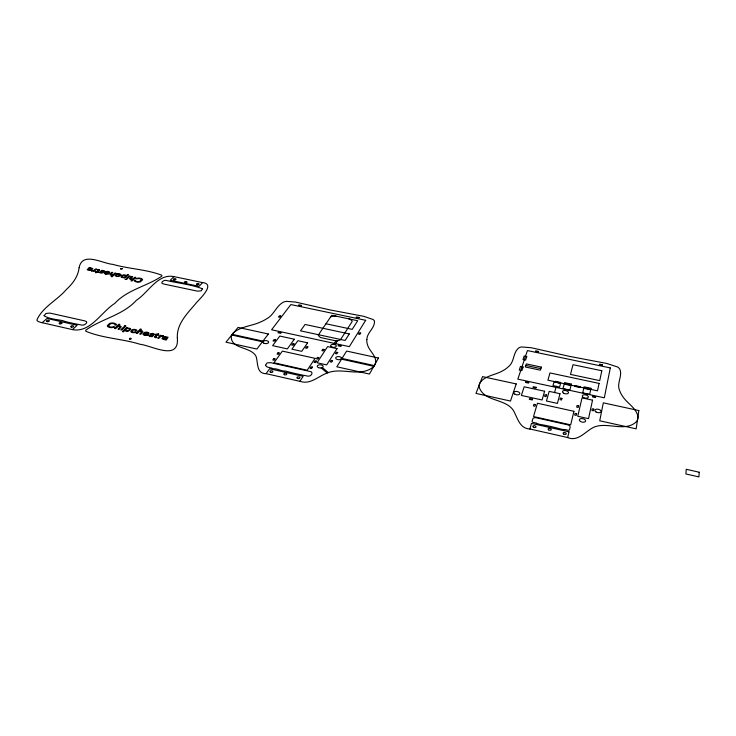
<?xml version="1.0" encoding="UTF-8"?>
<svg xmlns="http://www.w3.org/2000/svg" width="736" height="736" viewBox="0 0 736 736"><rect width="100%" height="100%" fill="white"/><g stroke="black" fill="none" stroke-linecap="round" stroke-linejoin="round"><path stroke-width="1.1" d="M554.576 392.536L556.278 386.345M334.99 344.623L337.465 340.786L339.82 340.161A4.066 2.134 3.2 0 0 340.667 339.434L351.955 321.825A3.956 2.015 3.6 0 0 352.121 321.006L350.308 319.332A5.235 2.668 3.6 0 0 348.726 318.835M333.712 344.347L336.012 340.786M299.856 381.322L303.149 376.354L269.624 368.773L266.101 373.649M148.589 334.319L148.957 333.077A2.475 1.26 -2.9 0 0 148.617 332.7L147.439 332.24A2.88 1.472 -2.9 0 0 144.458 332.497L143.575 333.012A4.066 2.079 -2.9 0 0 143.124 333.528L142.996 334.19A2.907 1.49 -2.9 0 0 143.906 335.082L144.376 335.248A3.358 1.711 -2.9 0 0 145.112 335.404L145.342 335.432A2.732 1.398 -2.9 0 0 147.945 334.954M163.429 335.892L162.868 336.49A3.689 1.904 -2.5 0 0 162.417 336.37L161.451 336.288A1.279 0.662 -2.5 0 0 161 336.37L158.737 338.376L157.67 338.137L160.384 335.239L161.552 335.782A1.969 1.012 -2.5 0 1 163.263 335.846M202.602 282.606L199.07 286.332L170.264 280.269L173.954 276.607M166.198 338.551L165.425 339.038A1.334 0.69 -2.4 0 1 164.965 339.14L163.732 339.029A0.92 0.478 -2.4 0 1 163.309 338.431L166.327 338.413M104.705 272.302L104.291 273.323A2.272 1.04 -3.1 0 0 104.586 273.636L105.634 274.031M72.45 329.618L77.179 325.266L47.058 318.458L42.145 322.727M124.356 277.454L123.942 277.822L124.881 278.024L128.515 274.694L127.567 274.5L126.187 275.752M112.737 275.108L111.081 276.589L112.038 276.791L116.049 273.212L115.092 273.01L112.728 274.786A1.141 0.524 -2.9 0 1 112.093 274.841L111.817 274.813A1.84 0.846 -2.9 0 1 111.403 274.712L111.118 274.583A1.003 0.46 -2.9 0 1 110.97 274.372L112.82 272.532L111.863 272.329L109.857 274.592A1.702 0.782 -2.9 0 0 110.179 274.905L110.658 275.089A2.098 0.966 -2.9 0 0 112.764 275.135M162.417 338.045L162.214 338.22A1.739 0.902 -2.5 0 0 162.058 338.762L164.248 339.609A2.125 1.104 -2.4 0 0 165.269 339.471L165.379 339.489A4.287 2.226 -2.3 0 0 165.158 339.784L166.189 340.05A5.796 3.018 -2.2 0 1 166.566 339.563L168.066 337.235L164.459 336.527A2.052 1.058 -2.4 0 0 163.512 336.968L167.008 337.585L163.254 337.714A1.739 0.902 -2.5 0 0 162.389 338.072M91.264 270.922L91.834 270.434A3.367 1.536 -3.3 0 0 92.23 270.535L93.104 270.609A1.168 0.534 -3.3 0 0 93.527 270.544L95.763 268.925L96.71 269.128L93.987 271.474L92.966 271.023A1.812 0.828 -3.3 0 1 91.558 271.004M89.001 268.741L89.755 268.355A1.214 0.552 -3.4 0 1 90.178 268.281L91.687 268.723L88.872 268.852M108.394 273.838L109.222 273.415A3.726 1.711 -3.1 0 0 109.664 272.982L109.811 272.44A2.668 1.224 -3 0 0 109.02 271.704L108.606 271.556A3.082 1.417 -3 0 0 107.944 271.428L107.732 271.409A2.512 1.15 -3 0 0 105.331 271.777L106.499 271.915A1.408 0.644 -3 0 1 107.346 271.832L107.612 271.86A2.116 0.975 -3 0 1 108.054 271.943A1.647 0.754 -3 0 1 108.753 272.697L104.889 272.154M337.382 340.786L336.416 340.814A5.373 2.815 3.2 0 1 334.595 340.593L321.724 337.806A5.364 2.797 2.8 0 1 320.123 337.29L318.338 335.524A4.057 2.116 2.8 0 1 318.55 334.659L331.78 315.266L357.687 320.721L352.213 329.36L325.974 323.776M564.632 429.576L561.614 429.309A3.11 1.739 12 0 1 560.952 429.116C553.932 427.119 547.106 425.592 539.911 424.378A3.082 1.73 11.2 0 1 539.23 424.267L536.443 423.237M525.817 365.442L540.868 368.635M232.18 334.337L263.442 341.219M341.486 358.322A2.907 1.573 3.3 0 1 337.042 359.407A2.907 1.573 3.3 0 1 337.226 356.693A2.907 1.573 3.3 0 1 341.486 358.322L374.366 365.617M231.776 335.018L262.936 341.872M341.053 359.067L373.842 366.289M148.396 334.494L144.146 333.868A1.794 0.92 -2.9 0 0 144.946 334.779A2.3 1.178 -2.9 0 0 145.434 334.88L145.737 334.908A1.527 0.782 -2.9 0 0 146.657 334.797L147.945 334.954M567.373 437.469C578.036 442.143 585.12 431.48 593.538 427.358C607.2 421.176 625.315 432.98 636.796 421.305A25.134 13.45 13.1 0 0 638.038 417.68C637.256 408.379 627.394 403.76 622.739 396.483A48.705 24.656 14 0 1 619.666 390.623C616.188 383.438 623.061 375.792 619.666 368.865A8.206 4.14 12.1 0 0 617.467 366.942L606.63 363.418L569.259 356.325L531.254 347.723L521.769 346.969A7.921 4.048 9.4 0 0 518.944 347.806C512.762 352.369 514.648 362.112 508.291 366.822A44.942 23.478 7.7 0 1 502.835 370.723C495.42 375.194 484.877 375.369 479.789 383.07A24.021 13.092 9.3 0 0 479.072 386.685C483.414 401.92 505.2 398.176 513.351 410.375C517.546 417.708 519.524 428.794 530.104 429.033M125 275.558L124.375 275.43A1.472 0.681 -2.7 0 0 123.547 275.457L122.553 275.844A2.907 1.352 -2.6 0 0 122.24 276.101L122.102 276.764A1.481 0.69 -2.7 0 0 122.562 277.067L123.197 277.205A1.509 0.699 -2.7 0 0 124.025 277.168L125.138 276.718A2.806 1.306 -2.7 0 0 125.414 276.451L125.506 275.936M141.919 331.016L142.444 331.228A1.849 0.938 -3 0 1 142.821 331.605L140.751 334.337L139.693 334.098L141.616 331.936A1.086 0.552 -3.1 0 0 141.441 331.623L141.128 331.458A2.006 1.021 -3.1 0 0 140.668 331.347L140.374 331.31A1.233 0.626 -3.1 0 0 139.684 331.384L137.181 333.537L136.123 333.298L140.328 329.001L141.376 329.24L139.647 331.007A2.282 1.159 -3.1 0 1 141.892 331.034M120.354 326.186L120.87 326.398A1.849 0.929 -3.6 0 1 121.228 326.766L119.085 329.461L118.036 329.231L120.023 327.097A1.086 0.543 -3.6 0 0 119.858 326.784L119.545 326.628A1.996 1.003 -3.6 0 0 119.094 326.508L118.8 326.48A1.233 0.616 -3.6 0 0 118.11 326.554L115.543 328.67L114.503 328.44L118.836 324.199L119.867 324.429L118.091 326.177A2.272 1.141 -3.6 0 1 120.327 326.204M126.288 330.547L126.978 330.703A1.601 0.81 -3.4 0 0 127.88 330.657L128.956 330.197A3.165 1.601 -3.4 0 0 129.297 329.884L129.481 329.185A1.61 0.81 -3.4 0 0 128.938 328.744L128.239 328.587A1.638 0.828 -3.4 0 0 127.337 328.633L126.132 329.176A3.054 1.546 -3.4 0 0 125.838 329.498L125.782 330.188M135.378 330.234L135.148 330.133A2.042 1.04 -3.2 0 0 134.844 330.041A1.766 0.892 -3.2 0 0 133.29 330.078L131.946 331.439A1.776 0.902 -3.3 0 0 132.885 332.046A2.171 1.104 -3.2 0 0 133.253 332.111L133.584 332.129A1.72 0.874 -3.3 0 0 134.955 331.789L135.682 332.212A2.76 1.398 -3.2 0 1 133.142 332.681L132.894 332.654A3.386 1.72 -3.2 0 1 132.094 332.488L131.836 332.405A2.962 1.5 -3.2 0 1 130.75 331.393L132.471 329.664A2.926 1.481 -3.2 0 1 134.476 329.406L135.065 329.47A3.505 1.776 -3.2 0 1 135.829 329.664L136.372 329.903A2.585 1.306 -3.2 0 1 136.85 330.97L135.691 330.97A1.702 0.865 -3.2 0 0 135.415 330.216M322.313 367.577L328.385 372.582M321.135 367.945L327.244 372.986M536.424 423.255A5.106 2.889 11 0 0 533.894 422.574A1.592 0.892 10.9 0 1 532.156 421.599A3.174 1.785 11 0 1 532.174 421.075L532.836 418.839A3.165 1.776 11 0 1 536.415 417.827L567.419 424.764A3.211 1.785 12.1 0 1 570.124 427.193L569.581 429.474A3.22 1.803 12.2 0 1 569.333 429.944A1.61 0.902 12.2 0 1 567.244 430.1A5.17 2.907 12.2 0 0 564.641 429.603M336.269 316.213A5.216 2.659 3.2 0 0 334.521 316.002L331.228 316.6A3.938 2.006 3.1 0 0 330.4 317.271M108.385 273.829A2.64 1.214 -3 0 1 105.625 274.05M124.918 275.54A1.472 0.681 -2.7 0 1 125.368 275.844M124.375 277.472A2.079 0.966 -2.7 0 1 122.259 277.509A2.935 1.362 -2.7 0 1 121.744 277.398L121.366 277.224A2.236 1.04 -2.7 0 1 121.017 276.92L121.348 275.807L123.179 274.988A2.318 1.076 -2.7 0 1 124.209 274.933L125.019 275.034A2.07 0.966 -2.7 0 1 126.233 275.752M126.38 330.565A1.601 0.81 -3.4 0 1 125.884 330.216M202.428 288.779L201.25 290.803L197.671 291.189L163.852 284.059C159.215 283.526 163.521 279.809 165.977 280.37A2.024 0.957 -1.7 0 1 166.253 280.444C178.296 283.25 191.268 284.436 202.428 288.779M153.189 335.634C152.591 338.394 146.381 334.981 149.804 335.496A1.196 0.616 -2.8 0 0 149.997 335.828L151.993 335.772L149.997 334.254A1.73 0.892 -2.8 0 1 150.383 333.776L152.564 333.408A2.889 1.481 -2.8 0 1 153.815 333.767L154.321 334.282A2.107 1.086 -2.7 0 1 154.293 334.705L153.18 334.678A1.297 0.662 -2.8 0 0 153.235 334.429L151.165 334.264L153.189 335.634M154.542 336.895L155.498 337.686A2.999 1.546 -2.6 0 0 156.078 337.787L156.685 337.309A2.42 1.242 -2.6 0 1 156.29 337.244L155.784 336.858L157.32 335.174L158.976 334.926L157.798 334.668L158.654 333.758L155.701 334.199L155.222 334.705L156.262 334.935L154.542 336.895M265.567 365.212C266.276 368.074 270.977 367.144 273.166 368.745C277.592 368.294 281.161 371.478 285.504 371.054C292.726 373.069 300.104 374.679 307.62 376.068A2.272 1.26 2.2 0 0 307.952 376.17C311.19 376.804 314.493 371.505 309.322 371.321L270.526 362.636L267.039 362.922L265.567 365.212M101.688 271.087L103.417 272.348A1.592 0.727 -3.2 0 1 103.031 272.734L101.007 273.038A2.65 1.214 -3.1 0 1 99.884 272.725L99.461 272.302A1.941 0.892 -3.2 0 1 99.516 271.952L100.528 271.98A1.187 0.543 -3.2 0 0 100.464 272.182C101.835 273.415 103.39 271.75 100.722 271.446C100.446 268.842 107.014 271.676 103.675 271.326A1.095 0.497 -3.1 0 0 103.509 271.05L101.715 271.032M177.321 337.594C179.63 361.762 151.966 345.57 139.996 344.264C122.305 338.716 102.7 338.358 85.808 331.228L85.716 330.188C101.458 318.78 122.737 315.367 136.454 300.242C148.387 292.578 158.074 272.817 174.542 276.727L202.014 282.477C216.08 283.645 200.45 298.126 196.411 302.726C188.03 312.828 176.723 323.343 177.321 337.594M134.32 280.434L134.311 280.572A3.284 1.546 -2.4 0 0 134.78 281.336L136.418 281.971A4.048 1.895 -2.4 0 0 140.539 281.75L142.582 279.827A3.882 1.822 -2.3 0 0 141.836 278.806L140.714 278.346A4.536 2.125 -2.4 0 0 139.739 278.162L138.819 278.098A3.478 1.628 -2.3 0 0 136.611 278.429L135.93 278.723L137.512 278.751A2.493 1.168 -2.3 0 1 138.975 278.594L139.426 278.631A3.192 1.5 -2.3 0 1 140.134 278.769A2.843 1.334 -2.3 0 1 141.441 279.708L139.619 281.419A2.843 1.334 -2.4 0 1 136.905 281.511L135.856 281.143A2.236 1.049 -2.4 0 1 135.461 280.71L135.516 280.195L134.32 280.434M699.2 472.227L698.942 476.919L685.906 473.947L686.246 469.283L699.2 472.227M122.231 268.796L120.566 268.888L122.231 268.796M366.859 339.526L366.804 340.382A44.427 23.248 5.7 0 0 367.742 345.552C369.877 351.826 377.862 356.997 375.176 364.265A23.12 12.512 3.8 0 1 372.692 367.439C359.766 377.274 342.801 367.448 328.532 372.545C319.13 375.323 310.923 384.983 300.343 381.432L266.34 373.704C256.119 373.759 258.226 362.912 256.045 356.316C250.902 346.334 230.653 349.517 231.242 336.26A22.696 11.905 0.4 0 1 233.183 333.077C240.506 326.425 251.132 326.177 259.872 322.285A42.854 21.307 0 0 0 266.533 318.863C273.985 315.109 276.193 305.808 283.507 302.091A7.461 3.717 1.7 0 1 286.562 301.355L295.568 302.064L329.673 309.856L363.667 316.305L373.005 319.47A7.59 3.864 4.2 0 1 374.477 321.181C375.001 328.109 366.942 332.47 366.859 339.526M88.164 269.523L91.282 270.038A1.886 0.856 -3.4 0 1 90.381 270.397L87.161 269.799L88.78 267.932A5.29 2.392 -3.5 0 0 89.176 267.536L90.096 267.729A3.91 1.766 -3.4 0 1 89.847 267.996L89.939 268.014A1.941 0.883 -3.4 0 1 90.878 267.904L92.782 268.603A1.582 0.718 -3.4 0 1 92.589 269.036L92.386 269.183A1.481 0.672 -3.4 0 1 91.595 269.44L88.164 269.523M116.27 324.723L114.963 325.174L115.037 324.567A2.42 1.205 -3.7 0 0 114.632 324.079L113.519 323.656A3.082 1.536 -3.8 0 0 110.584 323.776L108.542 325.763A3.082 1.546 -3.8 0 0 109.903 326.848A3.459 1.73 -3.8 0 0 110.658 327.005L111.145 327.042A2.705 1.352 -3.8 0 0 112.737 326.867L114.457 326.885L113.712 327.226A3.772 1.886 -3.8 0 1 111.292 327.64L110.29 327.566A4.913 2.456 -3.8 0 1 109.241 327.354L108.045 326.821A4.204 2.107 -3.8 0 1 107.3 325.634L109.627 323.417A4.379 2.19 -3.8 0 1 114.052 323.141L115.791 323.858A3.551 1.776 -3.7 0 1 116.27 324.723M124.356 326.057L126.049 326.011L124.366 326.011M126.785 279.358L125.221 279.45L126.785 279.358M130.741 329.314L128.276 331.209A2.53 1.279 -3.4 0 1 127.153 331.292L126.27 331.172A2.263 1.141 -3.4 0 1 124.945 330.326L123.473 331.835L122.434 331.605L126.417 327.64L127.429 327.86L126.988 328.302A2.254 1.141 -3.4 0 1 129.251 328.219A3.192 1.61 -3.4 0 1 129.821 328.357L130.226 328.55A2.429 1.224 -3.4 0 1 130.612 328.909L130.741 329.314M147.927 333.408L144.799 333.132A1.647 0.837 -2.9 0 1 146.648 332.672L147.651 332.994A1.408 0.718 -2.9 0 1 147.927 333.408M129.646 278.512L129.674 278.788A1.702 0.8 -2.5 0 0 130.014 279.11L130.502 279.294A2.098 0.975 -2.5 0 0 132.609 279.34L130.971 280.812L131.937 281.023L135.838 277.398L134.872 277.196L132.563 278.99A1.141 0.534 -2.5 0 1 131.928 279.045L131.652 279.018A1.84 0.856 -2.5 0 1 131.238 278.916L130.944 278.788A1.003 0.469 -2.5 0 1 130.796 278.576L132.581 276.708L131.615 276.506L129.646 278.512M44.086 315.726C48.769 318.854 56.451 319.479 62.339 320.546C68.531 322.69 75.072 323.711 81.604 325.045A2.217 1.095 -4.5 0 0 81.889 325.128C84.465 325.68 89.654 321.724 84.732 320.878L49.827 313.067L45.899 313.499L44.086 315.726M99.47 270.02L97.732 271.75L98.661 271.943L98.182 272.366L95.441 272.706L96.296 271.961L95.248 271.74L96.784 271.547L98.32 270.176L97.888 269.864A2.217 1.012 -3.3 0 0 97.538 269.808L98.127 269.431A2.751 1.251 -3.2 0 1 98.642 269.505L99.47 270.02M638.848 410.559L636.171 428.849L599.73 420.79L603.318 402.84L638.848 410.559M120.925 274.96L119.315 276.267A2.686 1.242 -2.8 0 1 117.466 276.478L116.923 276.423A3.22 1.49 -2.8 0 1 116.214 276.258L115.727 276.046A2.374 1.095 -2.8 0 1 115.322 275.154L116.38 275.154A1.564 0.727 -2.8 0 0 116.619 275.788L116.858 275.871A1.877 0.874 -2.8 0 0 117.134 275.945A1.619 0.754 -2.8 0 0 118.57 275.917L119.821 274.786A1.582 0.736 -2.8 0 0 118.974 274.243A1.987 0.92 -2.8 0 0 118.643 274.215L118.34 274.197A1.582 0.736 -2.8 0 0 117.079 274.473L116.426 274.114A2.53 1.168 -2.8 0 1 118.754 273.746L118.984 273.764A3.11 1.435 -2.8 0 1 119.71 273.902L119.94 273.976A2.714 1.26 -2.8 0 1 120.916 274.832L120.925 274.96M105.266 272.992L105.257 273.056A1.297 0.598 -3.1 0 0 105.487 273.406L106.389 273.672A1.509 0.699 -3 0 0 108.1 273.295L105.266 272.992M610.31 367.917L604.32 397.817L517.84 379.141L527.436 350.575L610.31 367.917M599.086 383.41L597.503 390.834L547.897 380.181L549.994 372.95L599.086 383.41M593.796 409.133L593.446 410.789L591.91 410.458L592.268 408.802L593.796 409.133M601.818 370.751L599.72 380.622L570.492 374.412L573.004 364.697L601.818 370.751M79.102 267.757C78.154 276.46 72.726 283.664 66.433 289.414C57.399 300.168 42.265 307.142 36.818 320.206L38.116 321.485L40.627 322.359L71.824 329.47C90.105 333.684 101.228 311.88 114.696 303.48C127.503 289.533 147.136 286.249 161.929 276.064L161.736 275.2C146.317 269.321 128.92 268.962 112.912 264.39C102.451 263.571 82.285 251.114 79.102 267.757M595.654 396.778L595.479 397.569L592.471 396.925L592.646 396.124L595.654 396.778M602.471 364.762L602.324 365.488L599.444 364.881L599.601 364.164L602.471 364.762M592.535 400.163L588.524 418.664L577.751 416.282L582.038 397.882L592.535 400.163M591.008 388.314L589.665 394.34L582.728 392.84L584.126 386.842L591.008 388.314M590.346 388.866L590.162 389.694L584.651 388.516L584.844 387.679L590.346 388.866M576.601 413.706L576.205 415.389L574.66 415.049L575.064 413.374L576.601 413.706M578.588 405.803L578.202 407.45L576.684 407.109L577.07 405.472L578.588 405.803M580.373 386.722L580.18 387.55L574.687 386.372L574.899 385.544L580.373 386.722M569.011 431.839L567.649 437.534L529.837 428.968L531.484 423.393L569.011 431.839M573.942 411.295L570.685 424.856L533.517 416.548L537.446 403.245L573.942 411.295M570.446 384.588L570.234 385.416L564.77 384.238L564.99 383.419L570.446 384.588M571.384 384.109L569.876 390.062L562.985 388.58L564.558 382.646L571.384 384.109M561.936 398.388L561.513 399.988L560.013 399.666L560.436 398.056L561.936 398.388M560.004 393.714L557.419 403.411L546.434 401L549.166 391.359L560.004 393.714M560.565 382.462L560.335 383.29L554.898 382.122L555.128 381.303L560.565 382.462M560.62 383.226L559.59 387.053L552.975 385.627L554.052 381.818L560.62 383.226M546.544 395.03L546.084 396.621L544.585 396.29L545.045 394.698L546.544 395.03M544.612 391.239L542.073 399.979L521.373 395.434L524.161 386.796L544.612 391.239M535.431 404.625L534.943 406.263L533.425 405.932L533.922 404.285L535.431 404.625M532.56 399.179L532.312 399.988L529.313 399.326L529.561 398.526L532.56 399.179M536.176 387.32L535.937 388.102L532.984 387.458L533.232 386.685L536.176 387.32M541.337 367.108L540.399 370.18L525.311 366.97L526.323 363.915L541.337 367.108M528.733 382.306L528.494 383.079L525.568 382.444L525.817 381.68L528.733 382.306M538.568 351.412L538.338 352.112L535.55 351.523L535.771 350.824L538.568 351.412M523.094 366.997L521.879 370.622L519.239 370.061L520.462 366.436L523.094 366.997M526.755 356.574L525.587 360.088L522.983 359.536L524.161 356.031L526.755 356.574M516.23 383.934L510.48 401.046L475.971 393.41L482.531 376.62L516.23 383.934M378.47 358.009L369.435 374.044L336.83 366.804L346.601 351.063L378.47 358.009M360.686 333.068L359.858 334.411L358.524 334.135L359.352 332.782L360.686 333.068M365.682 320.298L349.333 346.647L271.593 329.783L290.849 304.575L365.682 320.298M349.278 333.923L345.147 340.464L300.518 330.841L305.072 324.466L349.278 333.923M332.516 360.686L331.586 362.149L330.206 361.845L331.136 360.373L332.516 360.686M337.714 352.47L336.812 353.906L335.441 353.602L336.352 352.176L337.714 352.47M341.256 345.69L340.814 346.389L338.109 345.8L338.551 345.101L341.256 345.69M359.14 317.474L358.736 318.108L356.141 317.566L356.555 316.931L359.14 317.474M337.042 348.652L326.683 364.89L317.041 362.747L327.612 346.601L337.042 348.652M318.808 357.65L317.851 359.113L316.471 358.809L317.437 357.346L318.808 357.65M324.162 349.508L323.224 350.925L321.862 350.63L322.8 349.204L324.162 349.508M312.45 367.126L311.457 368.635L310.068 368.322L311.061 366.813L312.45 367.126M316.388 361.128L315.422 362.6L314.042 362.296L315.008 360.824L316.388 361.128M315.072 358.349L307.197 370.236L273.948 362.774L282.357 351.109L315.072 358.349M307.869 346.941L306.903 348.358L305.55 348.064L306.526 346.647L307.869 346.941M307.611 342.829L301.723 351.348L291.87 349.177L297.878 340.704L307.611 342.829M294.05 343.914L293.057 345.322L291.714 345.028L292.707 343.629L294.05 343.914M294.308 339.222L287.38 348.91L272.642 345.662L279.781 336.058L294.308 339.222M273.856 358.506L272.789 359.978L274.151 360.281L275.218 358.809L273.856 358.506M278.116 352.636L277.067 354.08L278.42 354.384L279.468 352.94L278.116 352.636M275.42 339.839L274.39 341.228L273.056 340.934L274.096 339.544L275.42 339.839M281.115 332.635L280.609 333.307L277.978 332.736L278.484 332.065L281.115 332.635M301.42 305.366L300.96 305.983L298.43 305.449L298.899 304.833L301.42 305.366M268.373 334.006L256.882 349.048L225.934 342.176L238.068 327.4L268.373 334.006M280.701 316.02L279.717 317.299L278.429 317.023L279.422 315.744L280.701 316.02M124.642 327.235L121.79 330.078L120.75 329.838L123.611 327.005L124.642 327.235M130.079 276.184L127.475 278.576L126.518 278.374L129.131 275.982L130.079 276.184M318.605 367.678A2.944 1.61 2.7 0 0 323.15 366.556A2.944 1.61 2.7 0 0 318.872 364.9A2.944 1.61 2.7 0 0 318.605 367.678M270.526 372.278A1.5 0.828 0.9 0 0 272.881 371.708A1.5 0.828 0.9 0 0 270.774 370.852A1.5 0.828 0.9 0 0 270.526 372.278M284.427 374.716A1.5 0.828 1.4 0 0 286.773 374.136A1.5 0.828 1.4 0 0 284.639 373.29A1.5 0.828 1.4 0 0 284.427 374.716M297.565 378.405A1.5 0.837 1.8 0 0 299.902 377.826A1.5 0.837 1.8 0 0 297.749 376.961A1.5 0.837 1.8 0 0 297.565 378.405M264.114 343.335A2.861 1.509 0.8 0 0 268.631 342.295A2.861 1.509 0.8 0 0 264.592 340.731A2.861 1.509 0.8 0 0 264.114 343.335M580.428 421.424A3.183 1.748 12.4 0 0 585.552 421.194A3.183 1.748 12.4 0 0 581.458 418.554A3.183 1.748 12.4 0 0 580.428 421.424M563.647 393.226A3.045 1.628 11.3 0 0 568.459 392.822A3.045 1.628 11.3 0 0 564.337 390.494A3.045 1.628 11.3 0 0 563.647 393.226M583.51 397.532A3.073 1.638 12 0 0 588.331 397.127A3.073 1.638 12 0 0 584.136 394.772A3.073 1.638 12 0 0 583.51 397.532M533.462 427.202A1.601 0.902 11.1 0 0 536.01 426.972A1.601 0.902 11.1 0 0 533.894 425.693A1.601 0.902 11.1 0 0 533.462 427.202M548.725 429.907A1.61 0.911 11.6 0 0 551.282 429.668A1.61 0.911 11.6 0 0 549.13 428.38A1.61 0.911 11.6 0 0 548.725 429.907M563.721 434.038A1.619 0.911 12.2 0 0 566.278 433.798A1.619 0.911 12.2 0 0 564.098 432.501A1.619 0.911 12.2 0 0 563.721 434.038M595.985 411.921A3.146 1.693 12.7 0 0 601.027 411.709A3.146 1.693 12.7 0 0 596.942 409.133A3.146 1.693 12.7 0 0 595.985 411.921M515.062 394.284A3.045 1.656 9.8 0 0 519.818 393.668A3.045 1.656 9.8 0 0 515.586 391.46A3.045 1.656 9.8 0 0 515.062 394.284M331.945 347.07A2.852 1.518 3.1 0 0 336.315 346.021A2.852 1.518 3.1 0 0 332.157 344.448A2.852 1.518 3.1 0 0 331.945 347.07M47.205 321.641A1.472 0.718 -5.4 0 0 49.367 320.832A1.472 0.718 -5.4 0 0 47.122 320.408A1.472 0.718 -5.4 0 0 47.205 321.641M59.92 323.849A1.472 0.718 -5.1 0 0 62.054 323.03A1.472 0.718 -5.1 0 0 59.809 322.607A1.472 0.718 -5.1 0 0 59.92 323.849M71.364 327.124A1.472 0.727 -4.9 0 0 73.628 326.398A1.472 0.727 -4.9 0 0 71.493 325.855A1.472 0.727 -4.9 0 0 71.364 327.124M129.876 339.158A0.929 0.478 -3.5 0 0 131.256 338.68A0.929 0.478 -3.5 0 0 129.849 338.339A0.929 0.478 -3.5 0 0 129.876 339.158M197.027 284.657A1.325 0.635 -0.8 0 0 199.079 284.142A1.325 0.635 -0.8 0 0 197.156 283.562A1.325 0.635 -0.8 0 0 197.027 284.657M184.994 282.688A1.325 0.635 -1.1 0 0 187.054 282.173A1.325 0.635 -1.1 0 0 185.141 281.594A1.325 0.635 -1.1 0 0 184.994 282.688M173.926 279.809A1.325 0.626 -1.4 0 0 175.987 279.294A1.325 0.626 -1.4 0 0 174.092 278.723A1.325 0.626 -1.4 0 0 173.926 279.809"/></g></svg>
